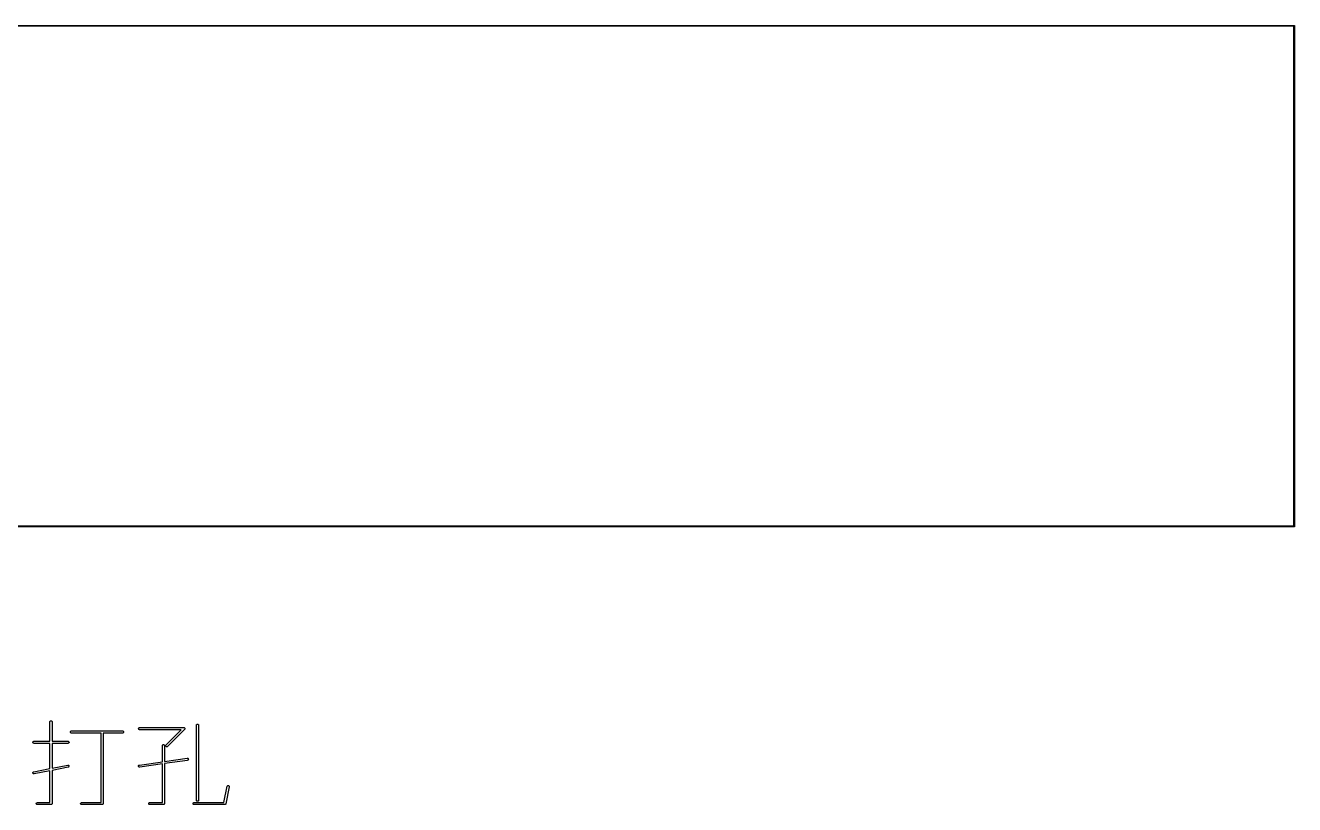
# Model space of a CAD drawing. Extents: x 20 to 200, y -74 to -20.
# Drawn here: x 111.4 to 200, y -74.5 to -20 of the extents above; entities that cross this region are included whole.
import ezdxf

# ---------------------------------------------------------------- set-up
doc = ezdxf.new("R2010")
doc.units = 0
doc.layers.add('BLACK', color=7, linetype='CONTINUOUS')

msp = doc.modelspace()

# ---------------------------------------------------------------- linework, layer by layer
at = {"layer": 'BLACK', "linetype": 'CONTINUOUS'}
for p, q in [((20, -19.975), (200, -19.975)), ((199.975, -20.025), (20.025, -20.025)), ((199.975, -54.975), (199.975, -20.025)), ((200, -19.975), (200.009567, -19.976903)), ((200.009567, -19.976903), (200.023097, -19.990433)), ((200.023097, -19.990433), (200.025, -20)), ((200.025, -20), (200.025, -55)), ((200, -55.025), (20, -55.025)), ((20.025, -54.975), (199.975, -54.975)), ((200.009567, -55.023097), (200, -55.025)), ((200.023097, -55.009567), (200.009567, -55.023097)), ((200.025, -55), (200.023097, -55.009567)), ((113.071301, -68.666009), (113.072742, -68.651377)), ((113.071301, -70.01958), (113.071301, -68.666009)), ((113.072742, -68.651377), (113.083941, -68.624341)), ((113.083941, -68.624341), (113.104633, -68.603649)), ((113.104633, -68.603649), (113.131669, -68.59245)), ((113.131669, -68.59245), (113.160933, -68.59245)), ((113.160933, -68.59245), (113.187969, -68.603649)), ((113.187969, -68.603649), (113.208661, -68.624341)), ((113.208661, -68.624341), (113.21986, -68.651377)), ((113.21986, -68.651377), (113.221301, -68.666009)), ((113.221301, -68.666009), (113.221301, -70.01958)), ((119.263218, -69.127568), (119.274417, -69.100532)), ((119.263218, -69.156832), (119.263218, -69.127568)), ((119.274417, -69.183868), (119.263218, -69.156832)), ((119.274417, -69.100532), (119.295109, -69.07984)), ((119.295109, -69.07984), (119.322145, -69.068641)), ((119.322145, -69.068641), (119.336777, -69.0672)), ((119.336777, -69.0672), (122.432015, -69.0672)), ((122.432015, -69.0672), (122.446647, -69.068641)), ((122.446647, -69.068641), (122.473683, -69.07984)), ((122.473683, -69.07984), (122.494375, -69.100532)), ((122.494375, -69.100532), (122.494375, -69.100533)), ((122.494375, -69.100533), (122.505574, -69.127569)), ((122.505574, -69.156832), (122.494375, -69.183868)), ((122.505574, -69.127569), (122.505574, -69.156832)), ((123.309396, -68.904104), (123.310837, -68.889472)), ((123.309396, -74.1422), (123.309396, -68.904104)), ((123.310837, -68.889472), (123.322036, -68.862436)), ((123.322036, -68.862436), (123.342728, -68.841744)), ((123.342728, -68.841744), (123.369764, -68.830545)), ((123.369764, -68.830545), (123.399028, -68.830545)), ((123.399028, -68.830545), (123.426064, -68.841744)), ((123.426064, -68.841744), (123.446756, -68.862436)), ((123.446756, -68.862436), (123.457955, -68.889472)), ((123.457955, -68.889472), (123.459396, -68.904104)), ((123.459396, -68.904104), (123.459396, -74.1422)), ((111.893465, -70.052912), (111.914157, -70.03222)), ((111.914157, -70.03222), (111.941193, -70.021021)), ((111.941193, -70.021021), (111.955825, -70.01958)), ((111.955825, -70.01958), (113.071301, -70.01958)), ((113.221301, -70.01958), (114.336777, -70.01958)), ((114.336777, -70.01958), (114.351409, -70.021021)), ((114.351409, -70.021021), (114.378445, -70.03222)), ((114.378445, -70.03222), (114.399137, -70.052912)), ((114.501314, -69.365663), (114.512513, -69.338627)), ((114.501314, -69.394927), (114.501314, -69.365663)), ((114.512513, -69.421963), (114.501314, -69.394927)), ((114.512513, -69.338627), (114.533205, -69.317935)), ((114.533205, -69.442655), (114.512513, -69.421963)), ((114.533205, -69.317935), (114.560241, -69.306736)), ((114.560241, -69.453854), (114.533205, -69.442655)), ((114.560241, -69.306736), (114.574873, -69.305295)), ((114.574873, -69.455295), (114.560241, -69.453854)), ((114.574873, -69.305295), (118.146301, -69.305295)), ((116.64273, -69.455295), (114.574873, -69.455295)), ((116.64273, -74.305295), (116.64273, -69.455295)), ((118.146301, -69.455295), (116.79273, -69.455295)), ((116.79273, -69.455295), (116.79273, -74.380295)), ((118.146301, -69.305295), (118.160933, -69.306736)), ((118.160933, -69.453854), (118.146301, -69.455295)), ((118.160933, -69.306736), (118.187969, -69.317935)), ((118.187969, -69.442655), (118.160933, -69.453854)), ((118.187969, -69.317935), (118.208661, -69.338627)), ((118.208661, -69.421963), (118.187969, -69.442655)), ((118.208661, -69.338627), (118.21986, -69.365663)), ((118.21986, -69.394927), (118.208661, -69.421963)), ((118.21986, -69.365663), (118.21986, -69.394927)), ((119.295109, -69.20456), (119.274417, -69.183868)), ((119.322145, -69.215759), (119.295109, -69.20456)), ((119.336777, -69.2172), (119.322145, -69.215759)), ((122.250949, -69.2172), (119.336777, -69.2172)), ((121.188506, -70.279643), (122.250949, -69.2172)), ((122.485048, -69.195233), (121.294572, -70.385709)), ((122.494375, -69.183868), (122.485048, -69.195233)), ((111.882266, -70.079948), (111.893465, -70.052912)), ((111.882266, -70.109212), (111.882266, -70.079948)), ((111.893465, -70.136248), (111.882266, -70.109212)), ((111.914157, -70.15694), (111.893465, -70.136248)), ((111.941193, -70.168139), (111.914157, -70.15694)), ((111.955825, -70.16958), (111.941193, -70.168139)), ((113.071301, -70.16958), (111.955825, -70.16958)), ((113.071301, -71.937857), (113.071301, -70.16958)), ((114.336777, -70.16958), (113.221301, -70.16958)), ((113.221301, -70.16958), (113.221301, -71.907857)), ((114.351409, -70.168139), (114.336777, -70.16958)), ((114.378445, -70.15694), (114.351409, -70.168139)), ((114.399137, -70.136248), (114.378445, -70.15694)), ((114.399137, -70.052912), (114.410336, -70.079948)), ((114.410336, -70.109212), (114.399137, -70.136248)), ((114.410336, -70.079948), (114.410336, -70.109212)), ((120.928444, -70.332676), (120.929885, -70.318044)), ((120.928444, -71.458104), (120.928444, -70.332676)), ((120.929885, -70.318044), (120.941084, -70.291008)), ((120.941084, -70.291008), (120.961776, -70.270316)), ((120.961776, -70.270316), (120.988812, -70.259117)), ((120.988812, -70.259117), (121.018076, -70.259117)), ((121.018076, -70.259117), (121.045112, -70.270316)), ((121.045112, -70.270316), (121.065804, -70.291008)), ((121.065804, -70.291008), (121.077003, -70.318044)), ((121.077003, -70.318044), (121.078444, -70.332676)), ((121.078444, -70.332676), (121.078444, -71.436676)), ((121.16798, -70.318045), (121.179179, -70.291008)), ((121.16798, -70.347307), (121.16798, -70.318045)), ((121.179179, -70.374344), (121.16798, -70.347307)), ((121.179179, -70.291008), (121.188506, -70.279643)), ((121.199871, -70.395036), (121.179179, -70.374344)), ((121.226908, -70.406235), (121.199871, -70.395036)), ((121.25617, -70.406235), (121.226908, -70.406235)), ((121.283207, -70.395036), (121.25617, -70.406235)), ((121.294572, -70.385709), (121.283207, -70.395036)), ((113.221301, -71.907857), (114.322068, -71.687704)), ((114.322068, -71.687704), (114.336698, -71.686247)), ((114.336698, -71.686247), (114.365406, -71.691926)), ((114.365406, -71.691926), (114.389754, -71.708158)), ((114.389865, -71.814224), (114.365551, -71.830508)), ((114.389754, -71.708158), (114.406038, -71.732473)), ((114.406098, -71.789876), (114.389865, -71.814224)), ((114.406038, -71.732473), (114.411777, -71.761169)), ((114.411777, -71.761169), (114.406098, -71.789876)), ((119.261888, -71.757165), (119.269151, -71.728817)), ((119.266027, -71.786135), (119.261888, -71.757165)), ((119.280936, -71.811315), (119.266027, -71.786135)), ((119.269151, -71.728817), (119.286709, -71.705406)), ((119.304347, -71.828873), (119.280936, -71.811315)), ((119.286709, -71.705406), (119.311889, -71.690497)), ((119.311889, -71.690497), (119.32617, -71.687001)), ((119.32617, -71.687001), (120.928444, -71.458104)), ((120.928444, -71.609627), (119.347384, -71.835493)), ((120.928444, -74.305295), (120.928444, -71.609627)), ((121.078444, -71.436676), (122.659504, -71.210811)), ((122.680717, -71.359303), (121.078444, -71.588198)), ((121.078444, -71.588198), (121.078444, -74.380295)), ((122.659504, -71.210811), (122.674192, -71.210168)), ((122.674192, -71.210168), (122.70254, -71.217431)), ((122.694998, -71.355807), (122.680717, -71.359303)), ((122.720178, -71.340897), (122.694998, -71.355807)), ((122.70254, -71.217431), (122.725951, -71.234989)), ((122.737736, -71.317487), (122.720178, -71.340897)), ((122.725951, -71.234989), (122.740861, -71.260169)), ((122.744999, -71.289139), (122.737736, -71.317487)), ((122.740861, -71.260169), (122.744999, -71.289139)), ((111.880825, -72.237516), (111.886504, -72.208809)), ((111.886564, -72.266212), (111.880825, -72.237516)), ((111.886504, -72.208809), (111.902736, -72.184461)), ((111.902848, -72.290527), (111.886564, -72.266212)), ((111.902736, -72.184461), (111.927051, -72.168177)), ((111.927196, -72.306759), (111.902848, -72.290527)), ((111.927051, -72.168177), (111.941116, -72.163894)), ((111.955903, -72.312438), (111.927196, -72.306759)), ((111.941116, -72.163894), (113.071301, -71.937857)), ((111.970534, -72.310982), (111.955903, -72.312438)), ((113.071301, -72.090828), (111.970534, -72.310982)), ((113.071301, -74.305295), (113.071301, -72.090828)), ((114.351485, -71.834791), (113.221301, -72.060828)), ((113.221301, -72.060828), (113.221301, -74.380295)), ((114.365551, -71.830508), (114.351485, -71.834791)), ((119.332695, -71.836136), (119.304347, -71.828873)), ((119.347384, -71.835493), (119.332695, -71.836136)), ((125.227672, -74.305295), (125.453709, -73.17511)), ((125.600797, -73.204528), (125.362702, -74.395004)), ((125.453709, -73.17511), (125.457992, -73.161045)), ((125.457992, -73.161045), (125.474276, -73.13673)), ((125.474276, -73.13673), (125.498624, -73.120498)), ((125.498624, -73.120498), (125.527331, -73.114819)), ((125.527331, -73.114819), (125.556027, -73.120558)), ((125.556027, -73.120558), (125.580342, -73.136842)), ((125.580342, -73.136842), (125.596574, -73.16119)), ((125.596574, -73.16119), (125.602253, -73.189897)), ((125.602253, -73.189897), (125.600797, -73.204528)), ((112.120361, -74.365663), (112.13156, -74.338627)), ((112.120361, -74.394927), (112.120361, -74.365663)), ((112.13156, -74.421963), (112.120361, -74.394927)), ((112.13156, -74.338627), (112.152252, -74.317935)), ((112.152252, -74.442655), (112.13156, -74.421963)), ((112.152252, -74.317935), (112.179288, -74.306736)), ((112.179288, -74.453854), (112.152252, -74.442655)), ((112.179288, -74.306736), (112.19392, -74.305295)), ((112.19392, -74.455295), (112.179288, -74.453854)), ((112.19392, -74.305295), (113.071301, -74.305295)), ((113.146301, -74.455295), (112.19392, -74.455295)), ((113.160933, -74.453854), (113.146301, -74.455295)), ((113.187969, -74.442655), (113.160933, -74.453854)), ((113.208661, -74.421963), (113.187969, -74.442655)), ((113.21986, -74.394927), (113.208661, -74.421963)), ((113.221301, -74.380295), (113.21986, -74.394926)), ((113.21986, -74.394926), (113.21986, -74.394927)), ((115.215599, -74.365663), (115.226798, -74.338627)), ((115.215599, -74.394927), (115.215599, -74.365663)), ((115.226798, -74.421963), (115.215599, -74.394927)), ((115.226798, -74.338627), (115.24749, -74.317935)), ((115.24749, -74.442655), (115.226798, -74.421963)), ((115.24749, -74.317935), (115.274526, -74.306736)), ((115.274526, -74.453854), (115.24749, -74.442655)), ((115.274526, -74.306736), (115.289158, -74.305295)), ((115.289158, -74.455295), (115.274526, -74.453854)), ((115.289158, -74.305295), (116.64273, -74.305295)), ((116.71773, -74.455295), (115.289158, -74.455295)), ((116.732362, -74.453854), (116.71773, -74.455295)), ((116.759398, -74.442655), (116.732362, -74.453854)), ((116.78009, -74.421963), (116.759398, -74.442655)), ((116.791289, -74.394927), (116.78009, -74.421963)), ((116.79273, -74.380295), (116.791289, -74.394926)), ((116.791289, -74.394926), (116.791289, -74.394927)), ((119.977504, -74.365663), (119.988703, -74.338627)), ((119.977504, -74.394927), (119.977504, -74.365663)), ((119.988703, -74.421963), (119.977504, -74.394927)), ((119.988703, -74.338627), (120.009395, -74.317935)), ((120.009395, -74.442655), (119.988703, -74.421963)), ((120.009395, -74.317935), (120.036431, -74.306736)), ((120.036431, -74.453854), (120.009395, -74.442655)), ((120.036431, -74.306736), (120.051063, -74.305295)), ((120.051063, -74.455295), (120.036431, -74.453854)), ((120.051063, -74.305295), (120.928444, -74.305295)), ((121.003444, -74.455295), (120.051063, -74.455295)), ((121.018076, -74.453854), (121.003444, -74.455295)), ((121.045112, -74.442655), (121.018076, -74.453854)), ((121.065804, -74.421963), (121.045112, -74.442655)), ((121.077003, -74.394927), (121.065804, -74.421963)), ((121.078444, -74.380295), (121.077003, -74.394926)), ((121.077003, -74.394926), (121.077003, -74.394927)), ((123.072742, -74.365663), (123.083941, -74.338627)), ((123.072742, -74.394927), (123.072742, -74.365663)), ((123.083941, -74.421963), (123.072742, -74.394927)), ((123.083941, -74.338627), (123.104633, -74.317935)), ((123.104633, -74.442655), (123.083941, -74.421963)), ((123.104633, -74.317935), (123.131669, -74.306736)), ((123.131669, -74.453854), (123.104633, -74.442655)), ((123.131669, -74.306736), (123.146301, -74.305295)), ((123.146301, -74.455295), (123.131669, -74.453854)), ((123.146301, -74.305295), (125.227672, -74.305295)), ((125.28908, -74.455295), (123.146301, -74.455295)), ((123.310837, -74.156832), (123.309396, -74.1422)), ((123.322036, -74.183868), (123.310837, -74.156832)), ((123.342728, -74.20456), (123.322036, -74.183868)), ((123.369764, -74.215759), (123.342728, -74.20456)), ((123.399028, -74.215759), (123.369764, -74.215759)), ((123.426064, -74.20456), (123.399028, -74.215759)), ((123.446756, -74.183868), (123.426064, -74.20456)), ((123.457955, -74.156832), (123.446756, -74.183868)), ((123.459396, -74.1422), (123.457955, -74.156832)), ((125.289158, -74.455295), (125.28908, -74.455295)), ((125.30379, -74.453854), (125.289158, -74.455295)), ((125.310578, -74.451042), (125.30379, -74.453854)), ((125.317787, -74.449616), (125.310578, -74.451042)), ((125.323966, -74.445496), (125.317787, -74.449616)), ((125.330826, -74.442655), (125.323966, -74.445496)), ((125.336021, -74.43746), (125.330826, -74.442655)), ((125.342135, -74.433384), (125.336021, -74.43746)), ((125.346267, -74.427213), (125.342135, -74.433384)), ((125.351518, -74.421963), (125.346267, -74.427213)), ((125.354329, -74.415174), (125.351518, -74.421963)), ((125.358419, -74.409069), (125.354329, -74.415174)), ((125.362702, -74.395004), (125.358419, -74.409069))]:
    msp.add_line(p, q, dxfattribs=at)

doc.saveas('drawing.dxf')
